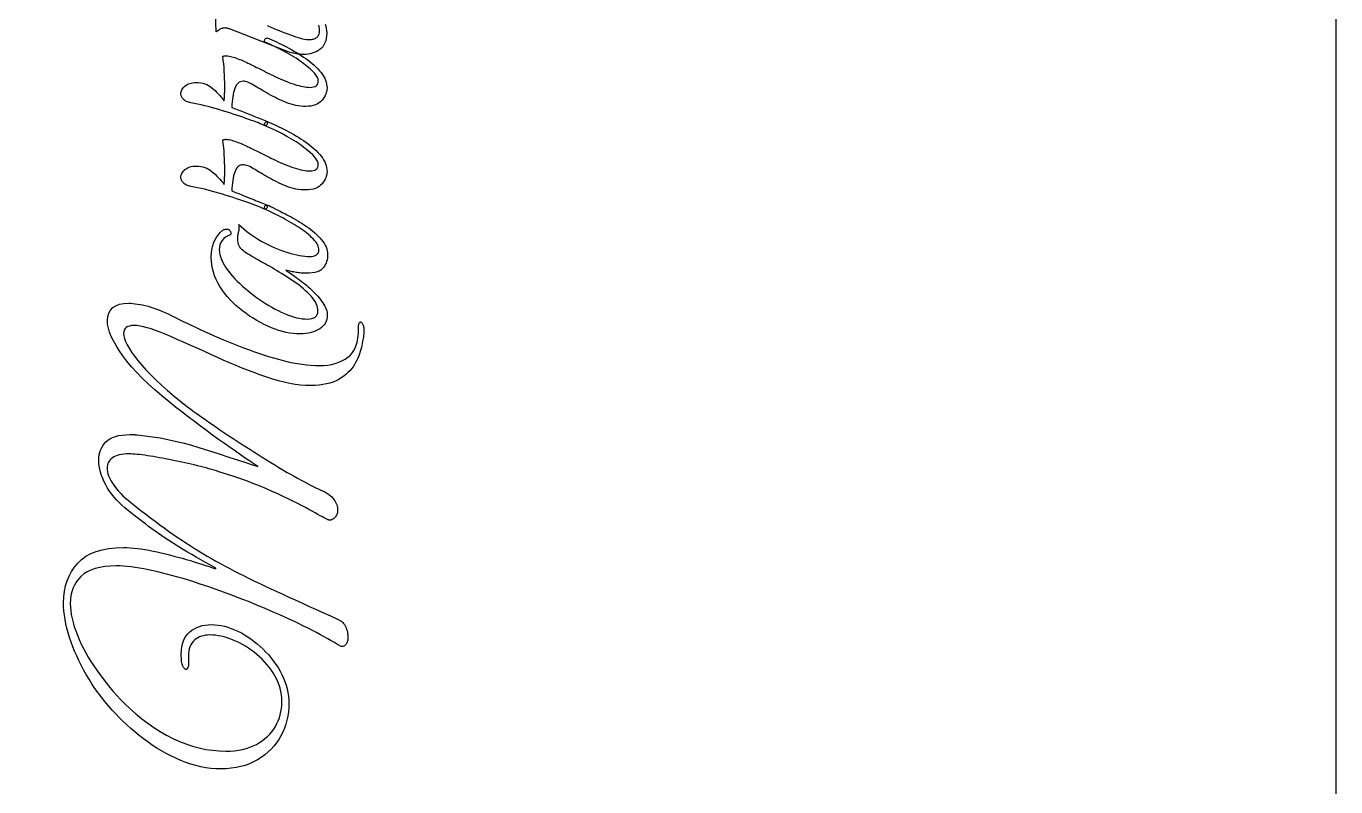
# Model space of a CAD drawing. Header units: millimetres. Extents: x 0 to 2440, y 0 to 1257.
# Drawn here: x 1263.4 to 1460, y 995.7 to 1109.9 of the extents above; entities that cross this region are included whole.
import ezdxf

# ---------------------------------------------------------------- set-up
doc = ezdxf.new("R2010")
doc.units = ezdxf.units.MM
doc.layers.add('ENGRAVE_V', color=2, linetype='Continuous')

msp = doc.modelspace()

# ---------------------------------------------------------------- linework, layer by layer
at = {"layer": 'ENGRAVE_V'}
for points in [[(218.223, 1178), (1459.968, 1178), (1459.989, 874), (1459.989, 874), (218.23, 874)], [(1308.266, 1110.174), (1308.367, 1109.853), (1308.439, 1109.528), (1308.482, 1109.197), (1308.496, 1108.861), (1308.496, 1108.861), (1308.48, 1108.429), (1308.431, 1108.032), (1308.35, 1107.667), (1308.236, 1107.336), (1308.09, 1107.038), (1307.911, 1106.773), (1307.699, 1106.541), (1307.455, 1106.343), (1307.19, 1106.173), (1306.915, 1106.025), (1306.63, 1105.901), (1306.336, 1105.798), (1306.031, 1105.719), (1305.717, 1105.662), (1305.393, 1105.628), (1305.059, 1105.617), (1304.877, 1105.62), (1304.694, 1105.627), (1304.511, 1105.641), (1304.327, 1105.659), (1304.142, 1105.683), (1303.956, 1105.712), (1303.77, 1105.747), (1303.582, 1105.786), (1303.397, 1105.83), (1303.215, 1105.876), (1303.037, 1105.924), (1302.862, 1105.974), (1302.692, 1106.026), (1302.525, 1106.081), (1302.362, 1106.138), (1302.202, 1106.198), (1293.924, 1109.442), (1293.828, 1109.476), (1293.736, 1109.505), (1293.647, 1109.53), (1293.561, 1109.551), (1293.477, 1109.566), (1293.397, 1109.578), (1293.32, 1109.585), (1293.246, 1109.587), (1293.127, 1109.583), (1293.011, 1109.572), (1292.9, 1109.553), (1292.792, 1109.526), (1292.688, 1109.492), (1292.588, 1109.451), (1292.491, 1109.401), (1292.399, 1109.345), (1292.311, 1109.286), (1292.231, 1109.233), (1292.157, 1109.184), (1292.09, 1109.139), (1292.03, 1109.099), (1291.977, 1109.063), (1291.93, 1109.032), (1291.89, 1109.006), (1291.793, 1111.669)], [(1299.565, 1109.956), (1300.024, 1109.756), (1300.48, 1109.56), (1300.929, 1109.372), (1301.37, 1109.191), (1301.803, 1109.018), (1302.229, 1108.852), (1302.647, 1108.694), (1303.058, 1108.544), (1303.461, 1108.401), (1303.849, 1108.27), (1304.215, 1108.157), (1304.557, 1108.061), (1304.877, 1107.983), (1305.175, 1107.922), (1305.449, 1107.879), (1305.701, 1107.853), (1305.93, 1107.844), (1306.085, 1107.849), (1306.233, 1107.864), (1306.375, 1107.888), (1306.511, 1107.923), (1306.641, 1107.967), (1306.766, 1108.021), (1306.884, 1108.085), (1306.995, 1108.159), (1307.098, 1108.244), (1307.186, 1108.345), (1307.261, 1108.459), (1307.322, 1108.588), (1307.37, 1108.732), (1307.404, 1108.889), (1307.424, 1109.061), (1307.431, 1109.248), (1307.419, 1109.502), (1307.381, 1109.755), (1307.319, 1110.007)]]:
    msp.add_lwpolyline(points, dxfattribs=at)
for points in [[(1299.007, 1095.014), (1298.786, 1095.115), (1298.534, 1095.223), (1298.25, 1095.339), (1297.936, 1095.462), (1297.591, 1095.593), (1297.214, 1095.731), (1296.807, 1095.877), (1296.369, 1096.031), (1295.908, 1096.189), (1295.435, 1096.349), (1294.949, 1096.51), (1294.45, 1096.672), (1293.938, 1096.837), (1293.414, 1097.002), (1292.876, 1097.169), (1292.326, 1097.338), (1291.773, 1097.502), (1291.228, 1097.656), (1290.69, 1097.799), (1290.16, 1097.931), (1289.637, 1098.053), (1289.122, 1098.164), (1288.614, 1098.265), (1288.114, 1098.355), (1287.927, 1098.395), (1287.752, 1098.443), (1287.591, 1098.498), (1287.442, 1098.561), (1287.306, 1098.631), (1287.184, 1098.709), (1287.073, 1098.794), (1286.976, 1098.887), (1286.891, 1098.985), (1286.817, 1099.084), (1286.755, 1099.185), (1286.704, 1099.287), (1286.664, 1099.39), (1286.636, 1099.496), (1286.619, 1099.602), (1286.613, 1099.71), (1286.623, 1099.866), (1286.651, 1100.019), (1286.698, 1100.169), (1286.764, 1100.316), (1286.85, 1100.459), (1286.954, 1100.6), (1287.077, 1100.738), (1287.218, 1100.872), (1287.378, 1100.997), (1287.553, 1101.105), (1287.744, 1101.197), (1287.951, 1101.272), (1288.173, 1101.33), (1288.412, 1101.372), (1288.667, 1101.397), (1288.937, 1101.405), (1289.27, 1101.392), (1289.591, 1101.355), (1289.899, 1101.293), (1290.196, 1101.205), (1290.48, 1101.093), (1290.753, 1100.955), (1291.013, 1100.793), (1291.261, 1100.606), (1291.501, 1100.401), (1291.739, 1100.184), (1291.974, 1099.956), (1292.205, 1099.716), (1292.433, 1099.466), (1292.659, 1099.204), (1292.881, 1098.93), (1293.101, 1098.645), (1293.112, 1098.767), (1293.123, 1098.89), (1293.134, 1099.015), (1293.143, 1099.141), (1293.152, 1099.269), (1293.16, 1099.399), (1293.167, 1099.53), (1293.173, 1099.662), (1293.179, 1099.797), (1293.184, 1099.934), (1293.188, 1100.075), (1293.191, 1100.219), (1293.194, 1100.365), (1293.196, 1100.515), (1293.197, 1100.668), (1293.197, 1100.824), (1293.193, 1101.392), (1293.179, 1101.959), (1293.157, 1102.524), (1293.125, 1103.087), (1293.084, 1103.649), (1293.034, 1104.21), (1292.975, 1104.769), (1292.907, 1105.326), (1292.977, 1105.349), (1293.043, 1105.369), (1293.104, 1105.385), (1293.161, 1105.399), (1293.213, 1105.41), (1293.261, 1105.417), (1293.304, 1105.422), (1293.343, 1105.423), (1293.505, 1105.418), (1293.679, 1105.401), (1293.862, 1105.372), (1294.057, 1105.332), (1294.262, 1105.281), (1294.477, 1105.219), (1294.704, 1105.145), (1294.94, 1105.06), (1295.179, 1104.969), (1295.412, 1104.877), (1295.639, 1104.784), (1295.86, 1104.691), (1296.075, 1104.597), (1296.284, 1104.502), (1296.487, 1104.406), (1296.683, 1104.31), (1296.803, 1104.255), (1296.945, 1104.189), (1297.109, 1104.11), (1297.295, 1104.019), (1297.502, 1103.916), (1297.732, 1103.801), (1297.983, 1103.674), (1298.257, 1103.535), (1298.546, 1103.388), (1298.844, 1103.239), (1299.151, 1103.086), (1299.467, 1102.93), (1299.792, 1102.771), (1300.127, 1102.609), (1300.47, 1102.444), (1300.823, 1102.276), (1301.179, 1102.11), (1301.534, 1101.951), (1301.887, 1101.799), (1302.239, 1101.653), (1302.589, 1101.514), (1302.938, 1101.382), (1303.285, 1101.257), (1303.631, 1101.139), (1303.969, 1101.031), (1304.295, 1100.937), (1304.608, 1100.858), (1304.908, 1100.794), (1305.195, 1100.743), (1305.469, 1100.707), (1305.73, 1100.686), (1305.979, 1100.679), (1306.274, 1100.694), (1306.53, 1100.739), (1306.746, 1100.815), (1306.923, 1100.921), (1307.061, 1101.057), (1307.159, 1101.223), (1307.218, 1101.42), (1307.238, 1101.647), (1307.204, 1101.888), (1307.103, 1102.152), (1306.935, 1102.439), (1306.699, 1102.748), (1306.396, 1103.08), (1306.026, 1103.435), (1305.588, 1103.813), (1305.083, 1104.213), (1304.519, 1104.624), (1303.905, 1105.036), (1303.239, 1105.447), (1302.523, 1105.859), (1301.757, 1106.27), (1300.939, 1106.682), (1300.071, 1107.093), (1299.152, 1107.505), (1299.159, 1107.641), (1299.18, 1107.759), (1299.214, 1107.859), (1299.261, 1107.941), (1299.323, 1108.004), (1299.398, 1108.05), (1299.486, 1108.077), (1299.588, 1108.086), (1299.919, 1107.949), (1300.257, 1107.803), (1300.603, 1107.649), (1300.956, 1107.487), (1301.317, 1107.316), (1301.685, 1107.137), (1302.061, 1106.95), (1302.445, 1106.755), (1302.829, 1106.552), (1303.209, 1106.345), (1303.583, 1106.132), (1303.951, 1105.913), (1304.315, 1105.69), (1304.673, 1105.461), (1305.026, 1105.227), (1305.374, 1104.987), (1305.711, 1104.743), (1306.033, 1104.494), (1306.34, 1104.241), (1306.632, 1103.983), (1306.909, 1103.72), (1307.171, 1103.453), (1307.418, 1103.182), (1307.649, 1102.906), (1307.859, 1102.626), (1308.041, 1102.343), (1308.195, 1102.057), (1308.321, 1101.768), (1308.419, 1101.476), (1308.489, 1101.181), (1308.531, 1100.883), (1308.545, 1100.582), (1308.533, 1100.352), (1308.498, 1100.122), (1308.439, 1099.892), (1308.357, 1099.662), (1308.252, 1099.432), (1308.123, 1099.202), (1307.97, 1098.972), (1307.794, 1098.742), (1307.592, 1098.526), (1307.36, 1098.34), (1307.099, 1098.182), (1306.808, 1098.052), (1306.488, 1097.952), (1306.138, 1097.88), (1305.758, 1097.837), (1305.349, 1097.822), (1304.975, 1097.831), (1304.604, 1097.859), (1304.234, 1097.904), (1303.867, 1097.967), (1303.502, 1098.049), (1303.139, 1098.149), (1302.779, 1098.267), (1302.42, 1098.403), (1302.066, 1098.551), (1301.717, 1098.703), (1301.373, 1098.859), (1301.035, 1099.02), (1300.701, 1099.186), (1300.373, 1099.356), (1300.051, 1099.531), (1299.733, 1099.71), (1299.423, 1099.89), (1299.122, 1100.064), (1298.83, 1100.235), (1298.547, 1100.4), (1298.273, 1100.561), (1298.009, 1100.718), (1297.753, 1100.87), (1297.506, 1101.018), (1297.27, 1101.154), (1297.046, 1101.272), (1296.835, 1101.372), (1296.635, 1101.453), (1296.447, 1101.517), (1296.272, 1101.562), (1296.108, 1101.589), (1295.957, 1101.598), (1295.747, 1101.581), (1295.552, 1101.53), (1295.372, 1101.445), (1295.207, 1101.326), (1295.057, 1101.173), (1294.922, 1100.986), (1294.803, 1100.764), (1294.698, 1100.509), (1294.607, 1100.227), (1294.526, 1099.924), (1294.455, 1099.6), (1294.396, 1099.256), (1294.347, 1098.892), (1294.308, 1098.508), (1294.28, 1098.102), (1294.263, 1097.677), (1294.801, 1097.466), (1295.303, 1097.268), (1295.769, 1097.085), (1296.199, 1096.914), (1296.593, 1096.758), (1296.95, 1096.615), (1297.27, 1096.486), (1297.555, 1096.37), (1297.82, 1096.262), (1298.081, 1096.155), (1298.34, 1096.05), (1298.596, 1095.946), (1298.848, 1095.844), (1299.098, 1095.743), (1299.345, 1095.644), (1299.588, 1095.547), (1299.579, 1095.369), (1299.552, 1095.223), (1299.506, 1095.109), (1299.443, 1095.026), (1299.361, 1094.976), (1299.261, 1094.957), (1299.143, 1094.97), (1299.007, 1095.014)], [(1299.007, 1082.475), (1298.786, 1082.576), (1298.534, 1082.684), (1298.25, 1082.799), (1297.936, 1082.923), (1297.591, 1083.054), (1297.214, 1083.192), (1296.807, 1083.338), (1296.369, 1083.492), (1295.908, 1083.65), (1295.435, 1083.809), (1294.949, 1083.97), (1294.45, 1084.133), (1293.938, 1084.297), (1293.414, 1084.463), (1292.876, 1084.63), (1292.326, 1084.799), (1291.773, 1084.963), (1291.228, 1085.117), (1290.69, 1085.26), (1290.16, 1085.392), (1289.637, 1085.514), (1289.122, 1085.625), (1288.614, 1085.726), (1288.114, 1085.816), (1287.927, 1085.856), (1287.752, 1085.903), (1287.591, 1085.958), (1287.442, 1086.021), (1287.306, 1086.092), (1287.184, 1086.17), (1287.073, 1086.255), (1286.976, 1086.348), (1286.891, 1086.446), (1286.817, 1086.545), (1286.755, 1086.645), (1286.704, 1086.747), (1286.664, 1086.851), (1286.636, 1086.956), (1286.619, 1087.063), (1286.613, 1087.171), (1286.623, 1087.327), (1286.651, 1087.48), (1286.698, 1087.63), (1286.764, 1087.776), (1286.85, 1087.92), (1286.954, 1088.061), (1287.077, 1088.198), (1287.218, 1088.333), (1287.378, 1088.458), (1287.553, 1088.566), (1287.744, 1088.658), (1287.951, 1088.732), (1288.173, 1088.791), (1288.412, 1088.832), (1288.667, 1088.857), (1288.937, 1088.866), (1289.27, 1088.853), (1289.591, 1088.816), (1289.899, 1088.753), (1290.196, 1088.666), (1290.48, 1088.554), (1290.753, 1088.416), (1291.013, 1088.254), (1291.261, 1088.067), (1291.501, 1087.861), (1291.739, 1087.645), (1291.974, 1087.417), (1292.205, 1087.177), (1292.433, 1086.926), (1292.659, 1086.664), (1292.881, 1086.391), (1293.101, 1086.106), (1293.112, 1086.228), (1293.123, 1086.351), (1293.134, 1086.476), (1293.143, 1086.602), (1293.152, 1086.73), (1293.16, 1086.859), (1293.167, 1086.99), (1293.173, 1087.123), (1293.179, 1087.257), (1293.184, 1087.395), (1293.188, 1087.536), (1293.191, 1087.679), (1293.194, 1087.826), (1293.196, 1087.976), (1293.197, 1088.129), (1293.197, 1088.285), (1293.193, 1088.853), (1293.179, 1089.419), (1293.157, 1089.984), (1293.125, 1090.548), (1293.084, 1091.11), (1293.034, 1091.671), (1292.975, 1092.23), (1292.907, 1092.787), (1292.977, 1092.81), (1293.043, 1092.83), (1293.104, 1092.846), (1293.161, 1092.86), (1293.213, 1092.87), (1293.261, 1092.878), (1293.304, 1092.882), (1293.343, 1092.884), (1293.505, 1092.878), (1293.679, 1092.861), (1293.862, 1092.833), (1294.057, 1092.793), (1294.262, 1092.742), (1294.477, 1092.68), (1294.704, 1092.606), (1294.94, 1092.521), (1295.179, 1092.43), (1295.412, 1092.338), (1295.639, 1092.245), (1295.86, 1092.152), (1296.075, 1092.058), (1296.284, 1091.963), (1296.487, 1091.867), (1296.683, 1091.77), (1296.803, 1091.716), (1296.945, 1091.649), (1297.109, 1091.571), (1297.295, 1091.48), (1297.502, 1091.377), (1297.732, 1091.262), (1297.983, 1091.135), (1298.257, 1090.996), (1298.546, 1090.849), (1298.844, 1090.699), (1299.151, 1090.546), (1299.467, 1090.391), (1299.792, 1090.232), (1300.127, 1090.07), (1300.47, 1089.905), (1300.823, 1089.737), (1301.179, 1089.571), (1301.534, 1089.412), (1301.887, 1089.259), (1302.239, 1089.114), (1302.589, 1088.975), (1302.938, 1088.843), (1303.285, 1088.718), (1303.631, 1088.599), (1303.969, 1088.492), (1304.295, 1088.398), (1304.608, 1088.319), (1304.908, 1088.254), (1305.195, 1088.204), (1305.469, 1088.168), (1305.73, 1088.147), (1305.979, 1088.139), (1306.274, 1088.155), (1306.53, 1088.2), (1306.746, 1088.276), (1306.923, 1088.381), (1307.061, 1088.518), (1307.159, 1088.684), (1307.218, 1088.881), (1307.238, 1089.108), (1307.204, 1089.349), (1307.103, 1089.613), (1306.935, 1089.9), (1306.699, 1090.209), (1306.396, 1090.541), (1306.026, 1090.896), (1305.588, 1091.273), (1305.083, 1091.674), (1304.519, 1092.085), (1303.905, 1092.497), (1303.239, 1092.908), (1302.523, 1093.32), (1301.757, 1093.731), (1300.939, 1094.143), (1300.071, 1094.554), (1299.152, 1094.966), (1299.159, 1095.102), (1299.18, 1095.22), (1299.214, 1095.32), (1299.261, 1095.402), (1299.323, 1095.465), (1299.398, 1095.51), (1299.486, 1095.538), (1299.588, 1095.547), (1299.919, 1095.409), (1300.257, 1095.264), (1300.603, 1095.11), (1300.956, 1094.948), (1301.317, 1094.777), (1301.685, 1094.598), (1302.061, 1094.411), (1302.445, 1094.215), (1302.829, 1094.013), (1303.209, 1093.805), (1303.583, 1093.592), (1303.951, 1093.374), (1304.315, 1093.151), (1304.673, 1092.922), (1305.026, 1092.688), (1305.374, 1092.448), (1305.711, 1092.204), (1306.033, 1091.955), (1306.34, 1091.702), (1306.632, 1091.444), (1306.909, 1091.181), (1307.171, 1090.914), (1307.418, 1090.643), (1307.649, 1090.366), (1307.859, 1090.087), (1308.041, 1089.804), (1308.195, 1089.518), (1308.321, 1089.229), (1308.419, 1088.937), (1308.489, 1088.642), (1308.531, 1088.344), (1308.545, 1088.043), (1308.533, 1087.813), (1308.498, 1087.583), (1308.439, 1087.353), (1308.357, 1087.123), (1308.252, 1086.893), (1308.123, 1086.663), (1307.97, 1086.433), (1307.794, 1086.203), (1307.592, 1085.987), (1307.36, 1085.8), (1307.099, 1085.642), (1306.808, 1085.513), (1306.488, 1085.412), (1306.138, 1085.34), (1305.758, 1085.297), (1305.349, 1085.283), (1304.975, 1085.292), (1304.604, 1085.319), (1304.234, 1085.365), (1303.867, 1085.428), (1303.502, 1085.51), (1303.139, 1085.61), (1302.779, 1085.728), (1302.42, 1085.864), (1302.066, 1086.011), (1301.717, 1086.164), (1301.373, 1086.32), (1301.035, 1086.481), (1300.701, 1086.647), (1300.373, 1086.817), (1300.051, 1086.992), (1299.733, 1087.171), (1299.423, 1087.35), (1299.122, 1087.525), (1298.83, 1087.695), (1298.547, 1087.861), (1298.273, 1088.022), (1298.009, 1088.179), (1297.753, 1088.331), (1297.506, 1088.478), (1297.27, 1088.614), (1297.046, 1088.732), (1296.835, 1088.832), (1296.635, 1088.914), (1296.447, 1088.978), (1296.272, 1089.023), (1296.108, 1089.05), (1295.957, 1089.059), (1295.747, 1089.042), (1295.552, 1088.991), (1295.372, 1088.906), (1295.207, 1088.787), (1295.057, 1088.634), (1294.922, 1088.447), (1294.803, 1088.225), (1294.698, 1087.97), (1294.607, 1087.687), (1294.526, 1087.384), (1294.455, 1087.061), (1294.396, 1086.717), (1294.347, 1086.353), (1294.308, 1085.968), (1294.28, 1085.563), (1294.263, 1085.138), (1294.801, 1084.927), (1295.303, 1084.729), (1295.769, 1084.545), (1296.199, 1084.375), (1296.593, 1084.219), (1296.95, 1084.076), (1297.27, 1083.946), (1297.555, 1083.831), (1297.82, 1083.722), (1298.081, 1083.616), (1298.34, 1083.511), (1298.596, 1083.407), (1298.848, 1083.305), (1299.098, 1083.204), (1299.345, 1083.105), (1299.588, 1083.008), (1299.579, 1082.83), (1299.552, 1082.684), (1299.506, 1082.57), (1299.443, 1082.487), (1299.361, 1082.436), (1299.261, 1082.417), (1299.143, 1082.43), (1299.007, 1082.475)], [(1308.642, 1075.6), (1308.632, 1075.326), (1308.602, 1075.06), (1308.553, 1074.802), (1308.484, 1074.553), (1308.396, 1074.312), (1308.288, 1074.08), (1308.16, 1073.855), (1308.012, 1073.639), (1307.834, 1073.441), (1307.616, 1073.269), (1307.356, 1073.123), (1307.056, 1073.004), (1306.715, 1072.911), (1306.333, 1072.845), (1305.91, 1072.805), (1305.446, 1072.792), (1305.242, 1072.794), (1305.041, 1072.8), (1304.843, 1072.809), (1304.647, 1072.822), (1304.455, 1072.839), (1304.266, 1072.86), (1304.08, 1072.885), (1303.897, 1072.913), (1303.714, 1072.945), (1303.528, 1072.978), (1303.339, 1073.014), (1303.147, 1073.052), (1302.951, 1073.093), (1302.753, 1073.136), (1302.552, 1073.181), (1302.348, 1073.228), (1302.535, 1073.114), (1302.732, 1072.989), (1302.94, 1072.853), (1303.159, 1072.707), (1303.388, 1072.551), (1303.628, 1072.384), (1303.878, 1072.206), (1304.139, 1072.018), (1304.405, 1071.821), (1304.669, 1071.62), (1304.931, 1071.413), (1305.192, 1071.201), (1305.452, 1070.983), (1305.709, 1070.76), (1305.966, 1070.532), (1306.221, 1070.299), (1306.47, 1070.062), (1306.708, 1069.824), (1306.936, 1069.584), (1307.153, 1069.343), (1307.359, 1069.1), (1307.555, 1068.855), (1307.741, 1068.61), (1307.915, 1068.362), (1308.074, 1068.116), (1308.212, 1067.874), (1308.328, 1067.635), (1308.424, 1067.4), (1308.498, 1067.169), (1308.551, 1066.942), (1308.583, 1066.718), (1308.593, 1066.498), (1308.575, 1066.191), (1308.522, 1065.899), (1308.433, 1065.622), (1308.309, 1065.361), (1308.149, 1065.114), (1307.953, 1064.883), (1307.722, 1064.666), (1307.455, 1064.465), (1307.16, 1064.283), (1306.843, 1064.126), (1306.503, 1063.993), (1306.142, 1063.884), (1305.759, 1063.799), (1305.354, 1063.739), (1304.927, 1063.702), (1304.478, 1063.69), (1303.977, 1063.705), (1303.467, 1063.748), (1302.948, 1063.82), (1302.42, 1063.92), (1301.883, 1064.05), (1301.337, 1064.208), (1300.782, 1064.395), (1300.218, 1064.61), (1299.652, 1064.851), (1299.092, 1065.112), (1298.538, 1065.395), (1297.99, 1065.699), (1297.449, 1066.025), (1296.913, 1066.371), (1296.384, 1066.739), (1295.86, 1067.128), (1295.352, 1067.535), (1294.868, 1067.957), (1294.408, 1068.394), (1293.972, 1068.846), (1293.561, 1069.314), (1293.173, 1069.797), (1292.81, 1070.294), (1292.471, 1070.807), (1292.165, 1071.331), (1291.899, 1071.86), (1291.675, 1072.396), (1291.491, 1072.937), (1291.348, 1073.485), (1291.246, 1074.039), (1291.185, 1074.599), (1291.164, 1075.164), (1291.17, 1075.441), (1291.187, 1075.715), (1291.215, 1075.986), (1291.255, 1076.254), (1291.306, 1076.519), (1291.368, 1076.78), (1291.442, 1077.039), (1291.527, 1077.295), (1291.625, 1077.545), (1291.738, 1077.788), (1291.864, 1078.023), (1292.005, 1078.251), (1292.161, 1078.471), (1292.331, 1078.684), (1292.515, 1078.889), (1292.713, 1079.086), (1292.8, 1079.165), (1292.889, 1079.234), (1292.981, 1079.292), (1293.076, 1079.34), (1293.175, 1079.377), (1293.276, 1079.404), (1293.381, 1079.42), (1293.488, 1079.425), (1293.559, 1079.421), (1293.627, 1079.41), (1293.692, 1079.391), (1293.754, 1079.364), (1293.813, 1079.33), (1293.869, 1079.289), (1293.922, 1079.24), (1293.972, 1079.183), (1294.016, 1079.12), (1294.051, 1079.053), (1294.077, 1078.981), (1294.093, 1078.904), (1294.101, 1078.823), (1294.099, 1078.738), (1294.089, 1078.648), (1294.069, 1078.553), (1293.672, 1078.401), (1293.328, 1078.211), (1293.036, 1077.984), (1292.798, 1077.718), (1292.613, 1077.415), (1292.48, 1077.074), (1292.401, 1076.695), (1292.374, 1076.278), (1292.383, 1076.068), (1292.408, 1075.851), (1292.449, 1075.627), (1292.508, 1075.394), (1292.582, 1075.155), (1292.674, 1074.907), (1292.782, 1074.652), (1292.907, 1074.39), (1293.089, 1074.06), (1293.296, 1073.726), (1293.528, 1073.386), (1293.785, 1073.04), (1294.066, 1072.69), (1294.373, 1072.334), (1294.705, 1071.973), (1295.061, 1071.606), (1295.437, 1071.24), (1295.824, 1070.88), (1296.223, 1070.526), (1296.635, 1070.178), (1297.059, 1069.836), (1297.494, 1069.5), (1297.942, 1069.17), (1298.402, 1068.846), (1298.868, 1068.533), (1299.335, 1068.234), (1299.803, 1067.949), (1300.272, 1067.678), (1300.741, 1067.422), (1301.212, 1067.181), (1301.682, 1066.953), (1302.154, 1066.74), (1302.621, 1066.548), (1303.077, 1066.38), (1303.523, 1066.239), (1303.958, 1066.123), (1304.382, 1066.033), (1304.796, 1065.969), (1305.199, 1065.93), (1305.591, 1065.917), (1305.966, 1065.936), (1306.29, 1065.993), (1306.565, 1066.088), (1306.79, 1066.22), (1306.964, 1066.39), (1307.089, 1066.598), (1307.164, 1066.844), (1307.189, 1067.128), (1307.173, 1067.395), (1307.126, 1067.665), (1307.046, 1067.937), (1306.935, 1068.211), (1306.792, 1068.487), (1306.617, 1068.766), (1306.411, 1069.047), (1306.172, 1069.331), (1305.91, 1069.613), (1305.632, 1069.893), (1305.338, 1070.17), (1305.029, 1070.444), (1304.703, 1070.715), (1304.361, 1070.983), (1304.004, 1071.247), (1303.631, 1071.509), (1303.25, 1071.767), (1302.87, 1072.019), (1302.49, 1072.266), (1302.112, 1072.508), (1301.734, 1072.744), (1301.357, 1072.975), (1300.98, 1073.201), (1300.605, 1073.422), (1300.239, 1073.633), (1299.891, 1073.833), (1299.561, 1074.021), (1299.249, 1074.196), (1298.956, 1074.36), (1298.68, 1074.511), (1298.423, 1074.65), (1298.184, 1074.777), (1297.864, 1074.957), (1297.558, 1075.134), (1297.265, 1075.308), (1296.986, 1075.479), (1296.72, 1075.647), (1296.468, 1075.812), (1296.23, 1075.974), (1296.006, 1076.133), (1295.801, 1076.298), (1295.624, 1076.481), (1295.474, 1076.68), (1295.352, 1076.895), (1295.257, 1077.127), (1295.189, 1077.376), (1295.148, 1077.642), (1295.134, 1077.924), (1295.136, 1078.057), (1295.143, 1078.19), (1295.154, 1078.323), (1295.17, 1078.457), (1295.191, 1078.59), (1295.216, 1078.723), (1295.245, 1078.856), (1295.279, 1078.989), (1295.312, 1079.123), (1295.337, 1079.258), (1295.354, 1079.395), (1295.364, 1079.534), (1295.366, 1079.674), (1295.361, 1079.815), (1295.348, 1079.958), (1295.328, 1080.103), (1295.699, 1079.745), (1296.087, 1079.399), (1296.492, 1079.064), (1296.913, 1078.741), (1297.351, 1078.429), (1297.806, 1078.128), (1298.277, 1077.839), (1298.765, 1077.561), (1299.26, 1077.297), (1299.753, 1077.048), (1300.244, 1076.815), (1300.732, 1076.599), (1301.218, 1076.398), (1301.702, 1076.213), (1302.183, 1076.044), (1302.662, 1075.891), (1303.131, 1075.754), (1303.581, 1075.636), (1304.012, 1075.537), (1304.423, 1075.455), (1304.816, 1075.391), (1305.191, 1075.346), (1305.546, 1075.319), (1305.882, 1075.31), (1306.222, 1075.325), (1306.517, 1075.37), (1306.767, 1075.446), (1306.971, 1075.552), (1307.13, 1075.688), (1307.244, 1075.854), (1307.312, 1076.051), (1307.334, 1076.278), (1307.321, 1076.474), (1307.28, 1076.673), (1307.212, 1076.876), (1307.117, 1077.083), (1306.994, 1077.294), (1306.844, 1077.508), (1306.667, 1077.726), (1306.463, 1077.948), (1306.238, 1078.171), (1305.998, 1078.393), (1305.745, 1078.613), (1305.476, 1078.832), (1305.194, 1079.049), (1304.897, 1079.265), (1304.586, 1079.479), (1304.26, 1079.691), (1303.926, 1079.901), (1303.591, 1080.107), (1303.255, 1080.31), (1302.917, 1080.508), (1302.577, 1080.703), (1302.236, 1080.894), (1301.893, 1081.081), (1301.549, 1081.265), (1301.21, 1081.442), (1300.882, 1081.61), (1300.565, 1081.768), (1300.26, 1081.918), (1299.966, 1082.059), (1299.683, 1082.191), (1299.412, 1082.313), (1299.152, 1082.427), (1299.153, 1082.486), (1299.155, 1082.543), (1299.159, 1082.598), (1299.165, 1082.65), (1299.171, 1082.701), (1299.18, 1082.749), (1299.189, 1082.795), (1299.201, 1082.838), (1299.217, 1082.878), (1299.243, 1082.912), (1299.278, 1082.941), (1299.322, 1082.965), (1299.375, 1082.984), (1299.437, 1082.997), (1299.508, 1083.005), (1299.588, 1083.008), (1299.637, 1082.994), (1299.686, 1082.979), (1299.737, 1082.961), (1299.788, 1082.941), (1299.84, 1082.919), (1299.892, 1082.894), (1299.946, 1082.867), (1300, 1082.838), (1300.059, 1082.806), (1300.128, 1082.77), (1300.207, 1082.73), (1300.296, 1082.687), (1300.395, 1082.639), (1300.503, 1082.588), (1300.622, 1082.534), (1300.75, 1082.475), (1300.952, 1082.374), (1301.171, 1082.263), (1301.406, 1082.144), (1301.658, 1082.015), (1301.926, 1081.877), (1302.212, 1081.731), (1302.513, 1081.575), (1302.832, 1081.41), (1303.159, 1081.237), (1303.487, 1081.056), (1303.816, 1080.867), (1304.145, 1080.672), (1304.475, 1080.468), (1304.806, 1080.257), (1305.138, 1080.038), (1305.47, 1079.812), (1305.797, 1079.58), (1306.11, 1079.343), (1306.411, 1079.102), (1306.699, 1078.856), (1306.974, 1078.606), (1307.236, 1078.351), (1307.485, 1078.091), (1307.722, 1077.827), (1307.937, 1077.559), (1308.124, 1077.289), (1308.282, 1077.015), (1308.412, 1076.738), (1308.512, 1076.458), (1308.584, 1076.175), (1308.627, 1075.889), (1308.642, 1075.6)], [(1314.064, 1063.642), (1314.037, 1063.452), (1314.005, 1063.246), (1313.967, 1063.022), (1313.925, 1062.783), (1313.877, 1062.526), (1313.823, 1062.253), (1313.765, 1061.963), (1313.701, 1061.657), (1313.626, 1061.341), (1313.536, 1061.025), (1313.43, 1060.706), (1313.307, 1060.386), (1313.169, 1060.065), (1313.015, 1059.742), (1312.846, 1059.417), (1312.66, 1059.091), (1312.454, 1058.77), (1312.223, 1058.462), (1311.967, 1058.165), (1311.686, 1057.881), (1311.38, 1057.608), (1311.049, 1057.348), (1310.693, 1057.1), (1310.312, 1056.864), (1309.902, 1056.648), (1309.46, 1056.461), (1308.985, 1056.303), (1308.478, 1056.174), (1307.938, 1056.073), (1307.366, 1056.002), (1306.761, 1055.958), (1306.124, 1055.944), (1305.364, 1055.963), (1304.585, 1056.021), (1303.788, 1056.118), (1302.971, 1056.253), (1302.136, 1056.426), (1301.281, 1056.639), (1300.408, 1056.889), (1299.516, 1057.179), (1298.609, 1057.496), (1297.692, 1057.831), (1296.766, 1058.183), (1295.83, 1058.552), (1294.884, 1058.939), (1293.928, 1059.344), (1292.963, 1059.765), (1291.987, 1060.205), (1291.008, 1060.65), (1290.032, 1061.091), (1289.06, 1061.528), (1288.09, 1061.96), (1287.123, 1062.387), (1286.159, 1062.81), (1285.199, 1063.228), (1284.241, 1063.642), (1283.501, 1063.948), (1282.807, 1064.214), (1282.158, 1064.438), (1281.554, 1064.622), (1280.996, 1064.765), (1280.483, 1064.867), (1280.015, 1064.929), (1279.593, 1064.949), (1279.219, 1064.93), (1278.894, 1064.873), (1278.62, 1064.779), (1278.395, 1064.646), (1278.22, 1064.476), (1278.095, 1064.268), (1278.02, 1064.022), (1277.995, 1063.739), (1278.029, 1063.379), (1278.13, 1062.978), (1278.298, 1062.535), (1278.534, 1062.05), (1278.837, 1061.524), (1279.207, 1060.956), (1279.645, 1060.347), (1280.15, 1059.696), (1280.723, 1059.011), (1281.365, 1058.3), (1282.076, 1057.562), (1282.855, 1056.797), (1283.703, 1056.006), (1284.621, 1055.189), (1285.607, 1054.345), (1286.662, 1053.475), (1286.966, 1053.237), (1287.299, 1052.982), (1287.659, 1052.71), (1288.047, 1052.422), (1288.464, 1052.117), (1288.908, 1051.796), (1289.381, 1051.457), (1289.881, 1051.103), (1290.402, 1050.737), (1290.937, 1050.364), (1291.486, 1049.986), (1292.048, 1049.602), (1292.623, 1049.211), (1293.213, 1048.815), (1293.816, 1048.413), (1294.432, 1048.004), (1295.056, 1047.594), (1295.682, 1047.186), (1296.309, 1046.78), (1296.937, 1046.376), (1297.568, 1045.975), (1298.199, 1045.576), (1298.832, 1045.179), (1299.467, 1044.785), (1300.096, 1044.397), (1300.712, 1044.022), (1301.316, 1043.659), (1301.906, 1043.308), (1302.484, 1042.969), (1303.048, 1042.642), (1303.6, 1042.328), (1304.139, 1042.025), (1304.658, 1041.739), (1305.15, 1041.473), (1305.614, 1041.227), (1306.051, 1041.002), (1306.461, 1040.798), (1306.844, 1040.613), (1307.2, 1040.45), (1307.528, 1040.306), (1307.888, 1040.146), (1308.219, 1039.98), (1308.521, 1039.807), (1308.793, 1039.629), (1309.035, 1039.444), (1309.248, 1039.253), (1309.432, 1039.057), (1309.586, 1038.854), (1309.716, 1038.65), (1309.829, 1038.448), (1309.925, 1038.25), (1310.003, 1038.055), (1310.064, 1037.863), (1310.108, 1037.674), (1310.134, 1037.488), (1310.142, 1037.305), (1310.137, 1037.15), (1310.121, 1037.002), (1310.095, 1036.86), (1310.058, 1036.724), (1310.01, 1036.594), (1309.952, 1036.47), (1309.883, 1036.352), (1309.803, 1036.24), (1309.717, 1036.126), (1309.625, 1036.028), (1309.529, 1035.945), (1309.428, 1035.876), (1309.323, 1035.824), (1309.213, 1035.786), (1309.099, 1035.763), (1308.98, 1035.755), (1308.909, 1035.758), (1308.841, 1035.765), (1308.776, 1035.776), (1308.714, 1035.792), (1308.655, 1035.812), (1308.599, 1035.837), (1308.546, 1035.867), (1308.496, 1035.901), (1308.328, 1035.987), (1308.112, 1036.1), (1307.85, 1036.241), (1307.54, 1036.409), (1307.184, 1036.604), (1306.781, 1036.827), (1306.331, 1037.076), (1305.834, 1037.353), (1305.292, 1037.65), (1304.708, 1037.958), (1304.082, 1038.279), (1303.413, 1038.612), (1302.702, 1038.957), (1301.948, 1039.314), (1301.153, 1039.683), (1300.314, 1040.064), (1299.438, 1040.449), (1298.526, 1040.83), (1297.58, 1041.206), (1296.599, 1041.577), (1295.583, 1041.944), (1294.532, 1042.306), (1293.446, 1042.664), (1292.326, 1043.018), (1291.968, 1043.127), (1291.597, 1043.237), (1291.212, 1043.348), (1290.813, 1043.459), (1290.401, 1043.572), (1289.975, 1043.685), (1289.535, 1043.799), (1289.082, 1043.913), (1288.62, 1044.027), (1288.155, 1044.139), (1287.685, 1044.248), (1287.212, 1044.355), (1286.735, 1044.46), (1286.255, 1044.562), (1285.77, 1044.662), (1285.282, 1044.76), (1284.795, 1044.855), (1284.317, 1044.947), (1283.845, 1045.034), (1283.382, 1045.117), (1282.925, 1045.197), (1282.477, 1045.273), (1282.036, 1045.346), (1281.602, 1045.414), (1281.183, 1045.476), (1280.784, 1045.531), (1280.405, 1045.576), (1280.047, 1045.614), (1279.709, 1045.643), (1279.392, 1045.664), (1279.095, 1045.676), (1278.819, 1045.68), (1278.409, 1045.671), (1278.027, 1045.644), (1277.674, 1045.599), (1277.348, 1045.535), (1277.05, 1045.453), (1276.781, 1045.354), (1276.539, 1045.235), (1276.325, 1045.099), (1276.138, 1044.948), (1275.976, 1044.785), (1275.838, 1044.609), (1275.726, 1044.422), (1275.639, 1044.222), (1275.576, 1044.01), (1275.539, 1043.786), (1275.526, 1043.55), (1275.541, 1043.279), (1275.584, 1042.999), (1275.656, 1042.71), (1275.756, 1042.412), (1275.886, 1042.105), (1276.044, 1041.789), (1276.231, 1041.464), (1276.446, 1041.129), (1276.689, 1040.79), (1276.958, 1040.449), (1277.252, 1040.106), (1277.572, 1039.762), (1277.918, 1039.416), (1278.289, 1039.069), (1278.686, 1038.72), (1279.109, 1038.37), (1279.864, 1037.774), (1280.605, 1037.196), (1281.332, 1036.636), (1282.044, 1036.094), (1282.742, 1035.571), (1283.425, 1035.066), (1284.095, 1034.578), (1284.749, 1034.109), (1285.396, 1033.654), (1286.043, 1033.209), (1286.688, 1032.774), (1287.333, 1032.348), (1287.977, 1031.933), (1288.621, 1031.527), (1289.263, 1031.131), (1289.905, 1030.745), (1290.552, 1030.364), (1291.209, 1029.985), (1291.877, 1029.608), (1292.556, 1029.232), (1293.245, 1028.857), (1293.945, 1028.484), (1294.655, 1028.113), (1295.376, 1027.743), (1296.113, 1027.371), (1296.872, 1026.994), (1297.653, 1026.612), (1298.456, 1026.224), (1299.281, 1025.831), (1300.128, 1025.433), (1300.997, 1025.029), (1301.888, 1024.62), (1302.807, 1024.201), (1303.762, 1023.767), (1304.753, 1023.318), (1305.779, 1022.853), (1306.841, 1022.373), (1307.938, 1021.879), (1309.071, 1021.369), (1310.239, 1020.844), (1310.426, 1020.752), (1310.599, 1020.646), (1310.759, 1020.525), (1310.905, 1020.39), (1311.037, 1020.241), (1311.156, 1020.077), (1311.261, 1019.899), (1311.353, 1019.706), (1311.432, 1019.508), (1311.501, 1019.314), (1311.559, 1019.124), (1311.607, 1018.938), (1311.644, 1018.755), (1311.67, 1018.576), (1311.686, 1018.401), (1311.692, 1018.23), (1311.687, 1018.064), (1311.673, 1017.906), (1311.651, 1017.755), (1311.619, 1017.612), (1311.578, 1017.477), (1311.528, 1017.349), (1311.469, 1017.229), (1311.401, 1017.116), (1311.325, 1017.016), (1311.241, 1016.934), (1311.149, 1016.871), (1311.05, 1016.826), (1310.943, 1016.798), (1310.829, 1016.789), (1310.707, 1016.798), (1310.578, 1016.826), (1310.141, 1017.096), (1309.678, 1017.373), (1309.188, 1017.658), (1308.672, 1017.951), (1308.129, 1018.251), (1307.56, 1018.559), (1306.964, 1018.875), (1306.342, 1019.198), (1305.698, 1019.525), (1305.036, 1019.854), (1304.357, 1020.185), (1303.661, 1020.517), (1302.947, 1020.851), (1302.216, 1021.186), (1301.468, 1021.522), (1300.702, 1021.861), (1299.923, 1022.198), (1299.137, 1022.532), (1298.344, 1022.864), (1297.543, 1023.192), (1296.734, 1023.517), (1295.918, 1023.84), (1295.094, 1024.159), (1294.263, 1024.475), (1293.43, 1024.785), (1292.601, 1025.088), (1291.778, 1025.382), (1290.958, 1025.667), (1290.144, 1025.944), (1289.333, 1026.213), (1288.528, 1026.474), (1287.727, 1026.726), (1286.934, 1026.968), (1286.153, 1027.197), (1285.385, 1027.413), (1284.628, 1027.616), (1283.884, 1027.806), (1283.152, 1027.983), (1282.431, 1028.148), (1281.723, 1028.3), (1281.034, 1028.436), (1280.371, 1028.554), (1279.733, 1028.654), (1279.121, 1028.735), (1278.535, 1028.799), (1277.974, 1028.844), (1277.439, 1028.872), (1276.93, 1028.881), (1276.032, 1028.856), (1275.2, 1028.782), (1274.434, 1028.659), (1273.735, 1028.487), (1273.103, 1028.266), (1272.537, 1027.996), (1272.038, 1027.676), (1271.605, 1027.307), (1271.23, 1026.9), (1270.906, 1026.464), (1270.631, 1026.001), (1270.407, 1025.51), (1270.232, 1024.99), (1270.107, 1024.443), (1270.032, 1023.868), (1270.007, 1023.265), (1270.024, 1022.713), (1270.074, 1022.148), (1270.157, 1021.569), (1270.273, 1020.977), (1270.423, 1020.371), (1270.606, 1019.752), (1270.823, 1019.118), (1271.072, 1018.472), (1271.351, 1017.818), (1271.653, 1017.163), (1271.98, 1016.507), (1272.331, 1015.851), (1272.706, 1015.194), (1273.106, 1014.536), (1273.529, 1013.878), (1273.977, 1013.219), (1274.445, 1012.564), (1274.927, 1011.919), (1275.425, 1011.284), (1275.938, 1010.659), (1276.466, 1010.043), (1277.009, 1009.438), (1277.567, 1008.842), (1278.141, 1008.256), (1278.985, 1007.443), (1279.847, 1006.675), (1280.728, 1005.952), (1281.627, 1005.273), (1282.543, 1004.638), (1283.478, 1004.049), (1284.432, 1003.504), (1285.403, 1003.003), (1286.385, 1002.555), (1287.37, 1002.167), (1288.358, 1001.838), (1289.349, 1001.569), (1290.343, 1001.36), (1291.34, 1001.211), (1292.34, 1001.121), (1293.343, 1001.091), (1294.008, 1001.107), (1294.647, 1001.155), (1295.26, 1001.234), (1295.848, 1001.345), (1296.41, 1001.488), (1296.947, 1001.663), (1297.457, 1001.869), (1297.942, 1002.108), (1298.4, 1002.372), (1298.829, 1002.657), (1299.229, 1002.962), (1299.6, 1003.288), (1299.943, 1003.634), (1300.257, 1004), (1300.542, 1004.387), (1300.798, 1004.795), (1301.025, 1005.218), (1301.222, 1005.652), (1301.389, 1006.098), (1301.525, 1006.556), (1301.631, 1007.024), (1301.706, 1007.504), (1301.752, 1007.996), (1301.767, 1008.498), (1301.751, 1009.015), (1301.702, 1009.523), (1301.62, 1010.022), (1301.507, 1010.514), (1301.36, 1010.997), (1301.181, 1011.471), (1300.97, 1011.938), (1300.726, 1012.396), (1300.456, 1012.843), (1300.166, 1013.276), (1299.857, 1013.696), (1299.528, 1014.102), (1299.179, 1014.495), (1298.81, 1014.874), (1298.422, 1015.239), (1298.015, 1015.591), (1297.594, 1015.926), (1297.167, 1016.243), (1296.735, 1016.541), (1296.296, 1016.819), (1295.851, 1017.079), (1295.4, 1017.32), (1294.943, 1017.542), (1294.48, 1017.745), (1294.018, 1017.927), (1293.562, 1018.084), (1293.113, 1018.217), (1292.671, 1018.326), (1292.236, 1018.411), (1291.807, 1018.472), (1291.385, 1018.508), (1290.97, 1018.52), (1290.627, 1018.508), (1290.299, 1018.472), (1289.986, 1018.411), (1289.687, 1018.326), (1289.405, 1018.217), (1289.137, 1018.084), (1288.884, 1017.927), (1288.647, 1017.745), (1288.431, 1017.537), (1288.244, 1017.301), (1288.086, 1017.035), (1287.957, 1016.741), (1287.856, 1016.418), (1287.784, 1016.066), (1287.741, 1015.686), (1287.727, 1015.276), (1287.727, 1015.228), (1287.728, 1015.178), (1287.73, 1015.128), (1287.733, 1015.077), (1287.736, 1015.025), (1287.74, 1014.972), (1287.745, 1014.919), (1287.751, 1014.865), (1287.757, 1014.81), (1287.762, 1014.754), (1287.766, 1014.698), (1287.769, 1014.641), (1287.772, 1014.583), (1287.774, 1014.524), (1287.775, 1014.465), (1287.775, 1014.405), (1287.775, 1014.26), (1287.773, 1014.176), (1287.768, 1014.093), (1287.758, 1014.012), (1287.745, 1013.933), (1287.728, 1013.855), (1287.707, 1013.778), (1287.682, 1013.704), (1287.654, 1013.63), (1287.623, 1013.562), (1287.589, 1013.503), (1287.553, 1013.453), (1287.515, 1013.412), (1287.474, 1013.381), (1287.432, 1013.358), (1287.387, 1013.344), (1287.339, 1013.34), (1287.29, 1013.348), (1287.24, 1013.372), (1287.187, 1013.411), (1287.134, 1013.467), (1287.078, 1013.538), (1287.022, 1013.626), (1286.963, 1013.729), (1286.904, 1013.848), (1286.847, 1013.988), (1286.798, 1014.155), (1286.756, 1014.348), (1286.722, 1014.568), (1286.696, 1014.814), (1286.677, 1015.087), (1286.665, 1015.386), (1286.662, 1015.712), (1286.682, 1016.24), (1286.742, 1016.733), (1286.842, 1017.193), (1286.982, 1017.618), (1287.163, 1018.01), (1287.383, 1018.367), (1287.644, 1018.691), (1287.945, 1018.98), (1288.276, 1019.235), (1288.63, 1019.457), (1289.006, 1019.644), (1289.403, 1019.797), (1289.823, 1019.916), (1290.264, 1020.001), (1290.727, 1020.052), (1291.213, 1020.069), (1291.698, 1020.054), (1292.187, 1020.007), (1292.679, 1019.93), (1293.173, 1019.821), (1293.671, 1019.682), (1294.172, 1019.511), (1294.676, 1019.309), (1295.182, 1019.077), (1295.686, 1018.818), (1296.181, 1018.537), (1296.667, 1018.234), (1297.143, 1017.909), (1297.611, 1017.562), (1298.069, 1017.193), (1298.518, 1016.802), (1298.959, 1016.39), (1299.384, 1015.96), (1299.788, 1015.517), (1300.171, 1015.061), (1300.532, 1014.592), (1300.873, 1014.111), (1301.192, 1013.617), (1301.49, 1013.109), (1301.767, 1012.589), (1302.016, 1012.061), (1302.233, 1011.529), (1302.416, 1010.993), (1302.566, 1010.453), (1302.682, 1009.91), (1302.765, 1009.362), (1302.815, 1008.811), (1302.832, 1008.256), (1302.813, 1007.608), (1302.756, 1006.972), (1302.662, 1006.347), (1302.529, 1005.733), (1302.359, 1005.13), (1302.151, 1004.539), (1301.905, 1003.959), (1301.622, 1003.391), (1301.302, 1002.842), (1300.948, 1002.321), (1300.561, 1001.828), (1300.139, 1001.363), (1299.683, 1000.926), (1299.193, 1000.518), (1298.669, 1000.137), (1298.112, 999.784), (1297.523, 999.466), (1296.906, 999.191), (1296.261, 998.958), (1295.588, 998.767), (1294.887, 998.619), (1294.158, 998.513), (1293.401, 998.449), (1292.617, 998.428), (1291.855, 998.448), (1291.096, 998.507), (1290.339, 998.605), (1289.585, 998.743), (1288.832, 998.92), (1288.082, 999.136), (1287.334, 999.392), (1286.589, 999.687), (1285.85, 1000.013), (1285.121, 1000.363), (1284.404, 1000.737), (1283.696, 1001.133), (1283, 1001.554), (1282.313, 1001.997), (1281.638, 1002.464), (1280.973, 1002.955), (1280.323, 1003.461), (1279.691, 1003.976), (1279.079, 1004.499), (1278.486, 1005.031), (1277.911, 1005.57), (1277.356, 1006.118), (1276.819, 1006.675), (1276.301, 1007.24), (1275.742, 1007.873), (1275.204, 1008.516), (1274.686, 1009.169), (1274.189, 1009.83), (1273.712, 1010.5), (1273.255, 1011.179), (1272.819, 1011.868), (1272.404, 1012.565), (1272.01, 1013.267), (1271.638, 1013.968), (1271.289, 1014.668), (1270.963, 1015.367), (1270.66, 1016.066), (1270.379, 1016.764), (1270.121, 1017.461), (1269.886, 1018.157), (1269.676, 1018.847), (1269.494, 1019.526), (1269.34, 1020.194), (1269.214, 1020.85), (1269.116, 1021.495), (1269.046, 1022.128), (1269.004, 1022.751), (1268.99, 1023.361), (1269.024, 1024.238), (1269.124, 1025.076), (1269.29, 1025.875), (1269.523, 1026.635), (1269.823, 1027.357), (1270.189, 1028.041), (1270.621, 1028.686), (1271.121, 1029.292), (1271.694, 1029.842), (1272.349, 1030.319), (1273.086, 1030.723), (1273.905, 1031.053), (1274.805, 1031.31), (1275.787, 1031.493), (1276.85, 1031.604), (1277.995, 1031.64), (1278.488, 1031.632), (1278.999, 1031.607), (1279.526, 1031.565), (1280.071, 1031.507), (1280.634, 1031.432), (1281.214, 1031.341), (1281.811, 1031.232), (1282.425, 1031.108), (1283.049, 1030.972), (1283.672, 1030.829), (1284.295, 1030.681), (1284.919, 1030.527), (1285.542, 1030.366), (1286.165, 1030.2), (1286.789, 1030.027), (1287.412, 1029.849), (1288.027, 1029.668), (1288.624, 1029.489), (1289.204, 1029.311), (1289.766, 1029.135), (1290.311, 1028.96), (1290.839, 1028.787), (1291.349, 1028.615), (1291.842, 1028.445), (1291.842, 1028.542), (1291.069, 1028.972), (1290.324, 1029.39), (1289.608, 1029.798), (1288.919, 1030.194), (1288.258, 1030.579), (1287.625, 1030.952), (1287.021, 1031.314), (1286.444, 1031.664), (1285.886, 1032.01), (1285.338, 1032.356), (1284.8, 1032.703), (1284.271, 1033.05), (1283.753, 1033.399), (1283.244, 1033.748), (1282.745, 1034.098), (1282.256, 1034.448), (1281.769, 1034.805), (1281.276, 1035.171), (1280.776, 1035.549), (1280.271, 1035.937), (1279.76, 1036.336), (1279.242, 1036.745), (1278.719, 1037.165), (1278.189, 1037.595), (1277.753, 1037.977), (1277.339, 1038.373), (1276.948, 1038.782), (1276.579, 1039.205), (1276.234, 1039.641), (1275.911, 1040.092), (1275.61, 1040.555), (1275.333, 1041.033), (1275.083, 1041.514), (1274.867, 1041.992), (1274.684, 1042.465), (1274.534, 1042.933), (1274.417, 1043.397), (1274.334, 1043.856), (1274.284, 1044.31), (1274.268, 1044.76), (1274.284, 1045.152), (1274.334, 1045.529), (1274.417, 1045.891), (1274.534, 1046.237), (1274.684, 1046.568), (1274.867, 1046.885), (1275.083, 1047.186), (1275.333, 1047.472), (1275.622, 1047.733), (1275.959, 1047.959), (1276.343, 1048.15), (1276.773, 1048.307), (1277.25, 1048.429), (1277.775, 1048.516), (1278.346, 1048.568), (1278.964, 1048.585), (1279.035, 1048.585), (1279.103, 1048.585), (1279.168, 1048.585), (1279.23, 1048.585), (1279.289, 1048.585), (1279.345, 1048.585), (1279.398, 1048.585), (1279.448, 1048.585), (1279.499, 1048.584), (1279.557, 1048.582), (1279.62, 1048.578), (1279.69, 1048.573), (1279.766, 1048.566), (1279.847, 1048.558), (1279.935, 1048.548), (1280.029, 1048.537), (1281.188, 1048.413), (1282.342, 1048.258), (1283.491, 1048.074), (1284.634, 1047.859), (1285.772, 1047.614), (1286.905, 1047.338), (1288.033, 1047.033), (1289.155, 1046.697), (1290.276, 1046.344), (1291.399, 1045.989), (1292.524, 1045.63), (1293.651, 1045.269), (1294.781, 1044.904), (1295.913, 1044.537), (1297.048, 1044.166), (1298.184, 1043.792), (1297.583, 1044.184), (1296.944, 1044.609), (1296.264, 1045.068), (1295.546, 1045.559), (1294.788, 1046.084), (1293.99, 1046.643), (1293.154, 1047.234), (1292.278, 1047.859), (1291.378, 1048.508), (1290.471, 1049.172), (1289.557, 1049.851), (1288.634, 1050.546), (1287.705, 1051.255), (1286.768, 1051.98), (1285.823, 1052.72), (1284.87, 1053.475), (1283.745, 1054.399), (1282.692, 1055.306), (1281.711, 1056.196), (1280.803, 1057.07), (1279.968, 1057.927), (1279.206, 1058.767), (1278.516, 1059.591), (1277.899, 1060.398), (1277.354, 1061.18), (1276.882, 1061.926), (1276.483, 1062.638), (1276.156, 1063.315), (1275.902, 1063.957), (1275.72, 1064.565), (1275.611, 1065.137), (1275.575, 1065.675), (1275.625, 1066.288), (1275.774, 1066.819), (1276.024, 1067.268), (1276.374, 1067.636), (1276.823, 1067.922), (1277.372, 1068.126), (1278.021, 1068.249), (1278.77, 1068.29), (1279.08, 1068.282), (1279.406, 1068.261), (1279.746, 1068.225), (1280.101, 1068.175), (1280.472, 1068.11), (1280.858, 1068.031), (1281.259, 1067.938), (1281.675, 1067.83), (1282.102, 1067.707), (1282.534, 1067.568), (1282.973, 1067.413), (1283.418, 1067.243), (1283.869, 1067.056), (1284.326, 1066.854), (1284.789, 1066.636), (1285.258, 1066.402), (1285.8, 1066.132), (1286.364, 1065.855), (1286.947, 1065.572), (1287.551, 1065.282), (1288.176, 1064.985), (1288.821, 1064.681), (1289.486, 1064.371), (1290.172, 1064.053), (1290.872, 1063.735), (1291.58, 1063.42), (1292.297, 1063.108), (1293.022, 1062.801), (1293.755, 1062.497), (1294.497, 1062.197), (1295.247, 1061.901), (1296.006, 1061.609), (1296.766, 1061.324), (1297.523, 1061.053), (1298.276, 1060.795), (1299.025, 1060.549), (1299.771, 1060.317), (1300.513, 1060.097), (1301.25, 1059.89), (1301.985, 1059.696), (1302.71, 1059.52), (1303.42, 1059.368), (1304.117, 1059.239), (1304.799, 1059.133), (1305.466, 1059.051), (1306.119, 1058.993), (1306.758, 1058.957), (1307.383, 1058.946), (1308.032, 1058.965), (1308.649, 1059.023), (1309.233, 1059.119), (1309.785, 1059.254), (1310.305, 1059.428), (1310.791, 1059.64), (1311.246, 1059.891), (1311.667, 1060.18), (1312.048, 1060.517), (1312.377, 1060.911), (1312.656, 1061.362), (1312.884, 1061.869), (1313.061, 1062.433), (1313.188, 1063.053), (1313.264, 1063.731), (1313.289, 1064.465), (1313.289, 1064.755), (1313.294, 1064.926), (1313.307, 1065.073), (1313.33, 1065.198), (1313.362, 1065.3), (1313.403, 1065.38), (1313.453, 1065.436), (1313.512, 1065.47), (1313.58, 1065.482), (1313.628, 1065.474), (1313.677, 1065.451), (1313.725, 1065.414), (1313.773, 1065.361), (1313.822, 1065.293), (1313.87, 1065.209), (1313.919, 1065.111), (1313.967, 1064.997), (1314.011, 1064.87), (1314.046, 1064.731), (1314.071, 1064.58), (1314.088, 1064.417), (1314.096, 1064.241), (1314.094, 1064.053), (1314.084, 1063.854), (1314.064, 1063.642)]]:
    msp.add_lwpolyline(points, close=True, dxfattribs=at)

doc.saveas('drawing.dxf')
